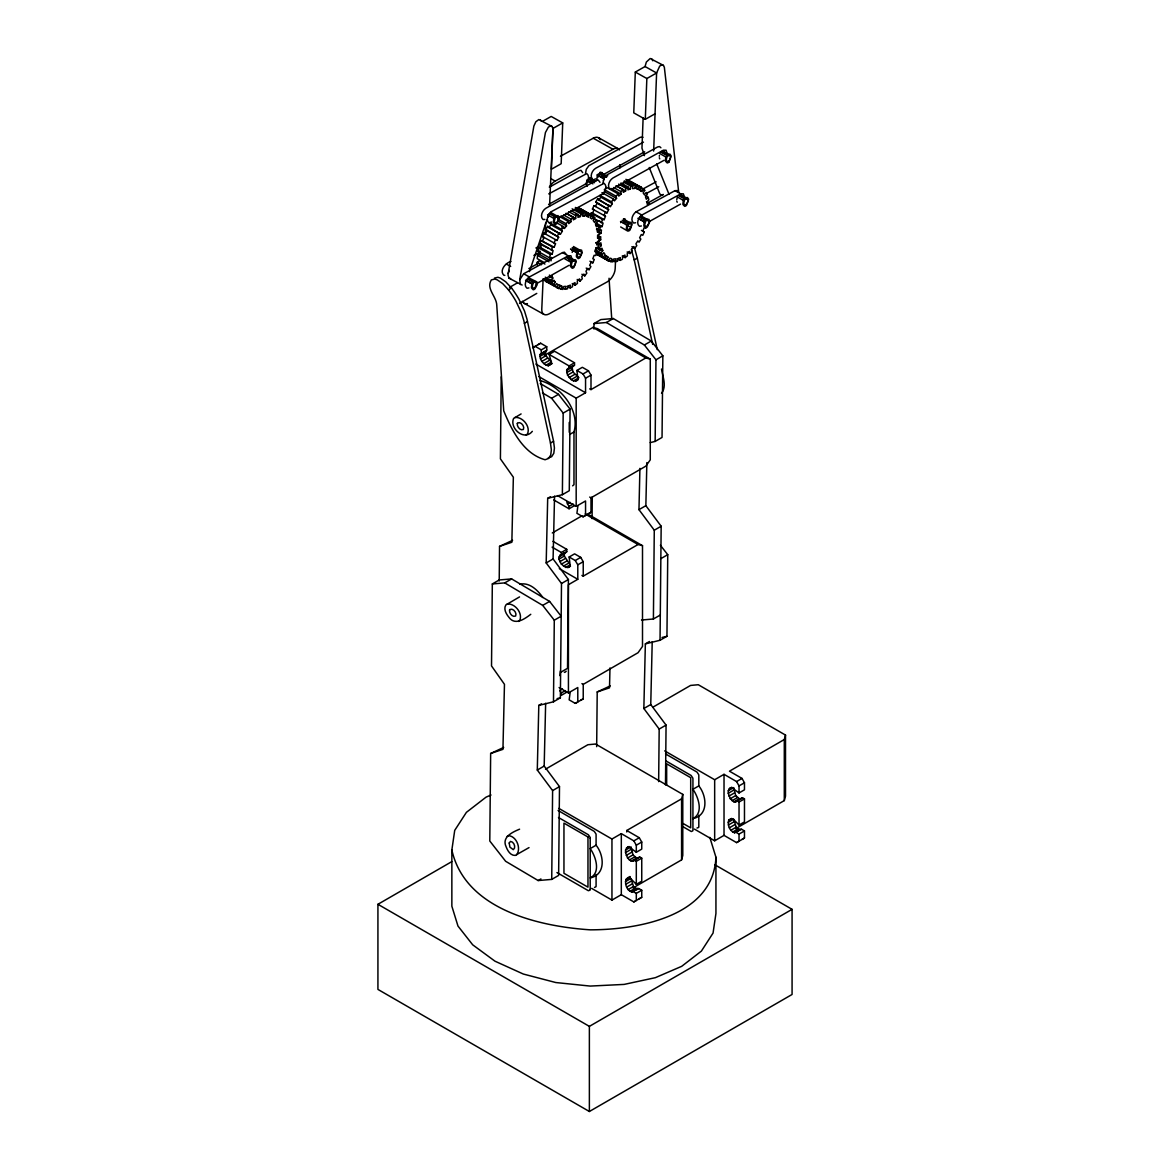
<?xml version="1.0" encoding="UTF-8"?>
<svg xmlns="http://www.w3.org/2000/svg" width="1170" height="1170" viewBox="0 0 1170 1170"><rect width="100%" height="100%" fill="white"/><g stroke="black" fill="none" stroke-linecap="round" stroke-linejoin="round"><path stroke-width="1.5" d="M585.468 173.803L586.258 169.372L588.861 165.701L640.312 137.27L643.017 137.299M602.784 183.5L604.305 177.635L607.201 174.754L657.628 146.952L659.544 146.586L660.904 147.771M503.7 747.425L490.654 753.48L489.791 841.011L505.63 861.281L538.156 880.542L551.728 879.401L558.631 875.409L559.494 786.606L544.182 766.057L545.644 703.228M551.728 879.401L552.606 790.598L537.293 770.035L538.8 705.408L553.483 701.795L554.288 620.188L561.176 616.21L549.607 601.409L511.641 578.916L499.21 579.969L492.321 583.947L491.517 665.935L504.46 684.318L502.939 749.341L490.654 753.48M499.21 581.022L499.546 546.375L512.592 540.335M501.213 376.857L500.409 458.845L513.352 477.214L511.846 542.251L499.546 546.375M553.483 701.795L560.371 697.817L561.498 583.494L546.185 562.931L547.692 498.318L550.456 496.723M547.692 498.318L562.375 494.691L563.179 413.083L551.611 398.283L542.5 392.886M554.551 496.124L553.088 558.953L568.401 579.516L567.523 668.319L560.635 672.297M540.277 383.511L558.5 394.305L570.082 409.105L569.278 490.713L562.375 494.691M592.064 518.617L592.283 496.738M593.936 329.033L593.994 323.563L600.883 319.585L613.314 318.532L651.28 341.011L662.849 355.826L662.044 437.434L655.156 441.412L650.257 442.611M596.027 242.629L598.923 244.237L598.718 241.239L600.678 239.777L600.707 236.632L597.577 238.344L597.621 235.199L599.566 233.737L599.376 230.739L596.481 229.115M596.671 746.665L597.212 691.953L610.257 685.898M641.526 620.012L653.401 619.003L654.279 530.215L638.966 509.652L639.917 468.366M655.156 441.412L655.96 359.804L644.377 345.004L606.411 322.51L593.994 323.563M658.651 781.619L659.178 729.071L643.851 708.508L645.357 643.88L649.496 641.496M645.357 643.88L660.041 640.268L661.167 526.222L645.855 505.674L646.864 462.589M665.481 784.894L666.066 725.093L650.754 704.53L652.216 641.701M660.041 640.268L666.944 636.29L667.748 554.682L660.377 545.264M639.288 898.779L641.745 897.288L641.745 890.238L638.893 888.586L631.815 892.096C626.915 890.487 624.487 884.154 626.009 879.431L628.875 877.822L630.762 878.67L636.304 884.33L641.745 881.185L641.745 858.166L639.697 856.981L632.911 861.178L631.171 861.149L627.559 858.019L625.54 852.594L625.57 850.02L627.69 847.08L629.445 847.168L636.304 852.257L641.745 849.113L641.745 842.064L639.288 837.735L626.754 830.495L626.754 831.987M638.352 858.034L636.612 858.005L632.985 854.875L631.01 846.875L625.57 850.02M742.014 839.475L744.471 837.983L744.471 830.934L741.604 829.281L734.526 832.791C729.641 831.183 727.213 824.835 728.734 820.126L731.601 818.517L733.488 819.366L739.03 825.025L744.471 821.881L744.471 798.861L742.409 797.677L735.637 801.874L733.897 801.845L730.27 798.715L728.266 793.289L728.296 790.715L730.416 787.776L732.171 787.863L739.03 792.953L744.471 789.808L744.471 782.759L742.014 778.43L729.466 771.191L784.295 739.528L785.509 735.082L698.285 684.728L690.578 685.43L652.992 707.133M741.078 798.73L739.323 798.7L735.711 795.571L733.736 787.571M609.979 667.953L609.511 687.828L597.212 691.953M570.141 692.494L569.161 699.85L575.26 703.375L577.79 702L577.79 687.507L568.43 692.918L559.099 687.536M577.892 505.937L576.912 513.308L583.026 516.818L585.556 515.443L585.556 500.965L576.181 506.376L557.52 495.597M562.726 122.909L561.176 163.712L551.406 169.24L552.957 128.437L562.726 122.909L551.187 116.444L542.807 121.183M678.702 192.231L664.341 67.246L663.419 65.374L650.184 58.5L646.352 62.039L645.065 66.529L635.31 72.057L633.76 112.861L645.299 119.325L655.054 113.797M643.12 117.98L641.964 148.151L644.436 155.639M645.299 119.325L646.849 78.522L656.604 72.993L659.704 66.105L661.723 64.964L663.419 65.374M653.65 151.062L656.604 72.993L645.065 66.529M543.143 278.752L541.769 309.319A11.086 6.172 -57.9 0 0 549.169 313.852L606.952 282.029A10.925 6.084 -57.9 0 0 615.171 268.881L615.566 259.901M545.191 233.81L545.673 223.017M549.564 206.198L552.957 128.378L552.064 126.477L538.829 119.574L535.845 121.753L533.871 126.067L507.97 274.892L508.935 278.124L522.156 285.041M619.72 168.202L619.881 164.604M566.221 671.214L564.876 672.384A3.598 2.077 60 0 1 564.32 672.223M549.549 260.076L539.458 254.416L537.513 255.352L537.249 258.628L544.459 262.665M567.274 286.299L570.17 287.922L570.39 285.144L568.137 285.919L567.538 288.829L565.344 289.283L562.463 287.659M565.973 213.306L573.183 217.342L573.344 219.887L575.64 218.468L575.859 215.689L578.155 214.578L577.936 217.357L580.188 216.582L580.788 213.671L582.982 213.218L582.382 216.128L584.503 216.026L585.439 213.101L587.457 213.335L586.506 216.26L588.408 216.83L589.665 213.993L578.126 207.529L591.435 214.885L590.163 217.722L591.771 218.951L593.307 216.318L581.768 209.854L583.201 211.39M598.762 237.568L599.025 234.292L600.971 233.356L601.453 229.978L599.581 230.358L596.7 228.75M599.523 237.408L599.274 240.684L597.329 241.62L596.846 244.983L598.704 244.618L598.002 248.04L596.144 248.42L595.237 251.872L596.949 252.077L595.822 255.513L594.111 255.323L592.81 258.731L594.302 259.491L592.81 262.84L591.318 262.065L589.665 265.312L590.894 266.614L589.095 269.7L586.199 268.091M617.248 258.775L620.129 260.398L620.349 257.605L618.096 258.394L617.511 261.305L615.318 261.744L612.422 260.135M615.932 185.781L623.157 189.818L623.317 192.363L625.614 190.944L625.833 188.165L628.129 187.054L627.91 189.833L630.162 189.057L630.747 186.147L632.941 185.694L632.356 188.604L634.462 188.502L635.412 185.577L637.431 185.796L636.48 188.736L638.381 189.291L639.639 186.469L641.394 187.361L640.136 190.198L641.745 191.412L643.281 188.794L631.727 182.33M527.187 279.045L533.374 282.511L532.482 285.553A4.329 2.413 -57.9 0 0 532.379 287.162L533.52 288.42L535.304 287.25L536.24 282.891L528.343 278.972L528.445 277.714L536.971 281.941L537.118 284.822L534.997 288.814A3.364 1.872 -57.9 0 1 533.169 289.765L531.487 288.01A6.099 3.393 -57.9 0 1 531.633 285.699L532.233 284.061L525.549 280.186M534.529 282.438L534.631 281.18M550.865 213.393L556.525 217.05L556.628 215.792L550.441 212.326M567.377 257.473L573.563 260.925L573.666 259.667L567.479 256.201M573.315 247.777L579.501 251.243L579.603 249.985L573.417 246.519M594.184 181.76L589.548 179.156L589.651 177.898L591.581 178.074L592.137 181.555M606.762 176.933L600.049 173.657L600.151 172.399L602.097 172.56L602.726 173.979M606.235 177.123L606.338 175.866L600.151 172.399M623.288 220.252L629.475 223.719L629.577 222.461L623.391 218.995M640.765 217.035L646.952 220.501L647.054 219.243L640.867 215.777M662.337 152.159L668.523 155.625L668.626 154.367L662.439 150.901L664.384 151.062M679.799 195.536L686 198.988L686.103 197.73L679.902 194.264M572.203 252.384L572.832 250.131M576.02 250.863L575.596 248.537M552.064 126.477L550.368 126.038L548.35 127.15L545.425 132.532L519.699 279.864L520.474 284.588M569.205 260.003L569.264 258.511M591.362 181.701L591.259 179.624L589.548 179.156M601.877 176.187L601.468 173.701M625.116 222.783L624.999 220.72M539.458 254.416L539.94 251.053L538.068 251.433L538.77 247.996L540.642 247.616L552.181 254.08L553.088 250.629L539.838 243.974L540.949 240.523L554.2 247.177L555.516 243.769L542.471 236.545L543.962 233.196L545.454 233.971L547.107 230.739L545.893 229.422L547.692 226.336L560.445 234.102L562.39 231.163L561.483 229.379L549.944 222.914L550.836 224.698L562.39 231.163M550.997 260.881L551.479 257.517L549.607 257.883L538.068 251.433M589.695 497.074L590.996 497.82L645.811 466.172L650.271 459.839L650.271 359.131L645.811 357.947L590.996 389.61L590.996 375.117L588.466 370.832L582.353 367.307L576.912 370.451L577.892 378.934L577.088 380.499L573.49 380.864L571.238 379.606L567.552 375.146L566.646 370.451L567.494 368.93L574.514 365.157L574.514 362.773L554.58 351.263L549.139 354.408L551.275 362.042L551.055 364.104L548.247 365.786C543.392 364.748 539.107 359.468 540.174 354.422L546.741 350.049L546.741 346.744L540.642 343.219L538.112 344.594M546.083 365.142L551.523 361.998L545.922 355.738L545.322 353.281L546.741 350.049M709.81 837.369L715.938 857.23L715.938 913.477L713.056 933.075L701.386 951.108L681.7 966.318L655.361 977.681L624.136 984.409L590.177 986.076L555.794 982.537L523.326 974.04L494.968 961.184L472.695 944.819L457.982 926.07L451.854 906.209L451.854 849.976L454.721 830.364L466.406 812.346L486.077 797.136L491.02 795M569.234 432.271L569.234 422.458M715.938 857.23C713.29 916.812 637.27 929.828 590.177 929.828C538.098 926.362 465.002 909.207 451.854 849.976M549.607 257.883L550.309 254.46L552.181 254.08M565.344 289.283L565.944 286.372L563.823 286.474L562.872 289.399L560.854 289.18L549.315 282.716M599.581 230.358L600.283 226.936L602.14 226.556L603.062 223.104L593.322 218.366M615.318 261.744L615.903 258.833L613.797 258.95L612.846 261.875L610.828 261.641L600.736 255.996M540.642 247.616L541.549 244.164L539.838 243.974M633.014 887.928L681.583 859.891L681.583 798.832L682.783 794.386L595.559 744.032L587.866 744.734L545.571 769.143M681.583 859.891L682.783 855.445L682.783 794.386M735.74 828.623L784.295 800.587L785.509 796.141L785.509 735.082M508.16 273.414L509.286 270.402M519.699 279.864L523.663 273.751L562.551 252.603L564.393 252.179L566.061 254.241M603.354 180.385L603.954 178.747L597.256 174.871L598.894 173.73L605.08 177.196L603.442 178.337M677.181 197.964L676.918 198.798A6.099 3.393 -57.9 0 0 676.772 199.617M551.377 250.424L552.489 246.987L554.2 247.177M560.854 289.18L561.805 286.24L558.924 284.632M601.351 222.9L602.462 219.448L604.173 219.653L605.475 216.245L592.444 209.006L593.936 205.671L595.428 206.432L597.08 203.2L595.852 201.898L597.665 198.798L610.418 206.564L612.349 203.638L611.457 201.84L599.917 195.375L600.81 197.174L612.349 203.638M610.828 261.641L611.778 258.716L609.877 258.146L608.619 260.983L606.864 260.091L608.122 257.254L606.513 256.025L604.992 258.658L596.334 253.817M529.44 271.645L546.916 219.872M542.661 240.713L543.962 237.305L542.471 236.545M602.462 219.448L590.923 212.984L592.634 213.189L593.936 209.781L592.444 209.006M587.91 181.145L587.501 182.271A4.329 2.413 -57.9 0 0 587.398 182.842M598.426 175.632L598.016 176.772A4.329 2.413 -57.9 0 0 597.914 177.343M638.484 218.658L645.328 222.475L644.919 223.616A4.329 2.413 -57.9 0 0 644.816 225.225C646.747 229.759 651.617 219.55 646.952 220.501M549.183 213.657L555.37 217.123L553.732 218.263L553.644 220.311A6.099 3.393 -57.9 0 0 553.483 222.622L555.165 224.377A3.364 1.872 -57.9 0 0 556.993 223.426L559.202 217.357L558.017 215.616L556.628 215.792M594.579 182.695L588.393 179.229L586.755 180.385L586.653 182.418A6.099 3.393 -57.9 0 0 586.506 184.743L587.281 186.22M597.256 174.871L597.168 176.919A6.099 3.393 -57.9 0 0 597.022 179.244L597.446 180.355M566.221 257.532L572.408 260.998L570.77 262.139L570.682 264.186A6.099 3.393 -57.9 0 0 570.536 266.511L572.218 268.266A3.364 1.872 -57.9 0 0 574.031 267.316L576.24 261.246L575.596 259.828L573.666 259.667M620.656 222.68L621.007 221.876M661.182 152.232L667.368 155.698L665.745 156.838L665.642 158.886A6.099 3.393 -57.9 0 0 665.496 161.211L667.178 162.952A3.364 1.872 -57.9 0 0 669.006 162.001M678.659 195.595L684.845 199.061L683.207 200.202L683.104 202.249A6.099 3.393 -57.9 0 0 682.958 204.574L684.64 206.329A3.364 1.872 -57.9 0 0 686.468 205.379L688.677 199.309L687.477 197.555L686.103 197.73M543.48 279.718L555.019 286.182L556.54 283.549L558.148 284.778L556.891 287.615L558.646 288.507L559.903 285.67L561.805 286.24M641.394 230.358L644.275 231.967L642.783 235.302L641.292 234.541L639.639 237.773L640.853 239.075L639.054 242.175L637.84 240.874L635.91 243.813L636.802 245.598L634.754 248.347L631.873 246.724M555.516 243.769L554.01 243.009L555.501 239.66L556.993 240.435L558.646 237.188L545.893 229.422M605.475 216.245L603.983 215.47L605.475 212.136L606.967 212.896L608.619 209.664L595.852 201.898M573.49 380.864L578.931 377.72L572.993 372.016L572.086 367.307L574.514 365.157M581.929 575.406L583.23 576.152L583.23 561.673L580.7 557.373L574.602 553.849L569.161 556.993L570.141 565.49L569.322 567.055L565.724 567.406L561.395 564.145L558.909 559.187L559.743 555.472L563.808 553.117M563.472 566.148L568.912 563.019L564.349 556.042L564.335 553.863L566.763 551.699L566.763 549.33L552.957 541.359M572.627 485.842L573.973 484.658L573.973 431.979C580.232 410.158 560.679 385.91 539.882 380.513M557.432 235.887L559.231 232.801M555.019 286.182L553.585 284.646L555.106 282.014L553.863 280.186L552.123 282.511L544.913 278.475M593.307 216.318L594.74 217.854L593.205 220.486L594.462 222.315L596.203 219.989L597.256 222.095L595.515 224.421L596.364 226.79L598.25 224.845L595.369 223.236M607.405 208.362L609.204 205.262M604.992 258.658L603.544 257.122L605.08 254.49L603.822 252.661L602.097 254.987L594.872 250.95M643.281 188.794L644.714 190.315L643.178 192.948L644.436 194.776L646.176 192.45L647.229 194.556L645.489 196.896L646.337 199.251L648.224 197.32L645.328 195.712M622.806 222.607L624.721 220.808L626.082 222.592M661.533 393.252C667.017 386.232 662.703 376.784 661.503 369.018M560.445 234.102L548.905 227.638L550.836 224.698M610.418 206.564L598.879 200.099L600.81 197.174M561.483 229.379L563.53 226.629L556.32 222.592M552.123 282.511L551.07 280.405L552.796 278.08L551.947 275.711L550.075 277.656L549.432 275.052M611.457 201.84L613.504 199.105L601.965 192.64M602.097 254.987L601.029 252.881L602.769 250.555L601.921 248.186L600.034 250.117L595.705 247.704M581.899 274.248L584.781 275.871L586.828 273.122L585.936 271.338L587.866 268.398L589.095 269.7M519.582 829.179C512.27 832.206 501.55 837.194 506.127 846.802C507.604 850.692 510.471 855.679 515.239 855.431L529.015 847.606M516.628 854.758C521.41 848.543 516.57 836.243 508.57 835.672L507.18 836.331M561.541 226.805L564.423 228.428L566.572 225.898L566.031 223.689L558.821 219.653M602.857 194.439L604.992 191.909L604.451 189.701L606.674 187.419L618.213 193.884L618.754 196.092L621.021 194.088L620.86 191.544L623.157 189.818M604.451 189.701L616.005 196.165L616.546 198.373L614.396 200.889L613.504 199.105M669.006 162.001L671.214 155.946L670.015 154.191L668.626 154.367M573.256 249.473L575.201 248.333M566.031 223.689L568.24 221.422L559.582 216.567M616.005 196.165L618.213 193.884M598.923 244.237L600.868 242.775L601.278 245.583L599.406 247.513L600.034 250.117M577.19 279.469L580.071 281.078L582.294 278.811L581.753 276.603L583.889 274.072L584.781 275.871M627.164 251.945L630.045 253.554L632.253 251.287L631.712 249.078L633.862 246.548L634.754 248.347M573.183 217.342L570.887 219.068L571.048 221.613L568.781 223.631L568.24 221.422M559.889 675.631L560.342 670.98M632.911 861.178L639.697 856.981M735.637 801.874L742.409 797.677M569.073 265.283L536.767 283.535M537.41 265.298L537.22 262.299L539.165 260.837L544.928 264.069M599.376 230.739L597.417 232.201L597.007 229.393L598.879 227.448L598.25 224.845M572.247 283.535L575.143 285.158L577.439 283.433L577.278 280.888L579.53 278.87L580.071 281.078M622.221 256.011L625.116 257.619L627.398 255.908L627.237 253.363L629.504 251.345L630.045 253.554M664.004 160.319L611.91 189.189L610.038 189.321C606.645 186.191 609.497 180.019 612.963 177.986L663.39 150.184L666.096 150.228L667.09 153.416M511.012 261.51C505.659 262.533 498.961 270.723 503.934 275.316L504.84 275.345M571.925 258.716L570.916 255.762L568.327 255.835L529.425 276.968C526.178 279.118 523.253 285.48 527.012 288.244L528.928 287.908M678.483 192.304L677.576 190.593L674.988 190.666L636.085 211.814C632.838 213.949 629.913 220.311 633.672 223.075L635.588 222.739M684.362 196.779L683.353 193.825L680.75 193.898L641.862 215.046C638.601 217.181 635.69 223.543 639.449 226.307L641.365 225.971M531.736 283.652L533.374 282.511M570.521 249.005L576.708 252.457L578.346 251.316L572.159 247.85M622.133 220.326L628.319 223.792L626.681 224.933L626.593 226.98A6.099 3.393 -57.9 0 0 626.447 229.305L628.129 231.046A3.364 1.872 -57.9 0 0 629.943 230.095L632.151 224.04L630.966 222.285L629.577 222.461M637.972 218.249L644.158 221.715L645.796 220.574L639.61 217.108M521.103 413.931L513.645 418.377C509.14 427.971 524.189 441.631 532.335 431.32M526.149 434.904L527.407 434.026C530.917 426.816 522.683 416.476 514.902 417.5M519.538 596.905L505.879 604.919C503.275 608.927 506.157 613.914 508.789 617.131C514.815 625.891 524.496 619.106 530.77 614.294M518.383 621.446L519.641 620.583C523.151 613.358 514.917 603.033 507.136 604.056M595.618 178.849L593.614 179.756M551.67 222.007L548.788 222.783C545.395 219.653 548.247 213.481 551.713 211.448L604.056 183.28C608.02 186.191 604.758 193.474 600.722 194.922L558.002 218.512M591.64 888.366L611.954 900.096L621.314 894.684L633.847 901.924L636.304 900.417L636.304 893.383L641.745 890.238M694.366 829.062L714.665 840.791L724.025 835.38L736.573 842.619L739.03 841.113L739.03 834.078L744.471 830.934M509.506 287.425L517.359 282.891M508.467 289.809L510.442 292.5A58.09 33.535 60 0 1 515.882 301.099L521.44 312.814L523.897 320.902L550.47 443.035L551.348 449.85L550.704 455.101L548.569 458.464L545.088 459.751C523.399 453.784 511.699 430.209 503.729 410.846L496.767 305.282C496.563 296.361 485.725 288.712 491.356 279.893L494.851 279.06L497.206 279.835L502.661 283.593L508.467 289.809L511.553 288.025L513.528 290.73A58.09 33.535 60 0 1 518.968 299.315L524.511 311.044L526.983 319.132L553.556 441.251L554.434 448.066L553.79 453.316L551.655 456.695L548.174 457.967M519.495 303.381L536.767 293.407M524.35 323.344L527.436 321.56M652.67 344.389L634.228 259.916L637.299 258.131L634.389 247.601M540.642 343.219L532.672 347.739L535.202 346.364L541.3 349.888L546.741 346.744M540.174 354.422L545.615 351.278M539.882 356.426L545.322 353.281M544.386 355.461L592.941 327.424L597.402 328.609L650.271 359.131M540.481 358.883L545.922 355.738M606.411 322.51L613.314 318.532M541.871 361.398L547.311 358.269M543.831 363.607L549.271 360.462M548.247 365.786L552.328 363.417M549.139 354.408L569.073 365.917L574.514 362.773M567.494 368.93L572.934 365.786M566.646 370.451L572.086 367.307M566.675 372.645L572.101 369.501M567.552 375.146L572.993 372.016M569.161 377.603L574.602 374.459M571.238 379.606L576.678 376.462M576.912 370.451L583.026 373.961L588.466 370.832M575.538 381.171L578.258 379.606M538.858 376.608L576.181 398.151L585.556 392.754L585.556 378.261L590.996 375.117M551.611 398.283L558.5 394.305M644.377 345.004L651.28 341.011M563.179 413.083L570.082 409.105M655.96 359.804L662.849 355.826M550.47 443.035L553.556 441.251M569.571 434.523L573.973 431.979M574.514 505.63L569.073 508.774L569.073 506.391L567.494 503.934L570.214 502.369M569.073 506.391L573.154 504.036M552.284 532.964L582.046 515.78M583.026 516.818L590.996 512.314L590.996 497.82M492.321 583.947L504.738 582.894L511.641 578.916M552.123 547.15L561.322 552.474L566.763 549.33M546.185 562.931L553.088 558.953M638.966 509.652L645.855 505.674M559.743 555.472L566.763 551.699M558.894 557.008L564.335 553.863M558.909 559.187L564.349 556.042M559.786 561.702L565.227 558.558M561.395 564.145L566.836 561M569.161 556.993L575.26 560.518L580.7 557.373M565.724 567.406L569.805 565.052M567.772 567.728L570.492 566.148M568.43 692.918L568.43 584.707L577.79 579.296L577.79 564.817L583.23 561.673M561.498 583.494L568.401 579.516M654.279 530.215L661.167 526.222M583.23 576.152L638.059 544.503L642.505 545.688L642.505 646.396L638.059 652.714L583.23 684.377L581.929 683.616M504.738 582.894L542.704 605.387L549.607 601.409M660.845 558.66L667.748 554.682M653.401 619.003L660.289 615.025M562.448 688.925L559.743 690.49L561.322 692.947L561.322 695.331L566.763 692.187M538.8 705.408L541.549 703.813M561.322 692.947L565.403 690.592M575.26 703.375L583.23 698.856L583.23 684.377M537.293 770.035L544.182 766.057M643.851 708.508L650.754 704.53M552.606 790.598L559.494 786.606M659.178 729.071L666.066 725.093M714.753 864.703L792.075 909.339L792.075 994.471L589.373 1111.5L377.925 989.41L377.925 904.293L451.766 861.646M596.086 845.208L590.207 848.601C595.735 856.396 601.087 872.513 590.207 877.924C606.075 874.619 604.144 855.182 596.086 845.208L596.086 834.941A3.598 2.077 60 0 0 595.954 833.903L594.258 831.373L558.075 810.488M698.812 785.904L692.933 789.297C698.461 797.092 703.813 813.208 692.933 818.62C708.801 815.314 706.87 795.863 698.812 785.904L698.812 775.637A3.598 2.077 60 0 0 698.665 774.598L696.984 772.068L665.511 753.904M538.156 880.542L540.92 878.948M558.836 808.382L611.954 839.036L621.314 833.625L633.847 840.879L636.304 845.208L636.304 852.257M626.754 830.495L681.583 798.832M664.692 750.877L714.665 779.732L724.025 774.321L736.573 781.575L739.03 785.904L739.03 792.953M633.847 840.879L639.288 837.735M736.573 781.575L742.014 778.43M626.33 848.089L629.05 846.51M729.056 788.785L731.762 787.205M728.296 790.715L732.376 788.361M636.304 845.208L641.745 842.064M739.03 785.904L744.471 782.759M625.54 852.594L630.981 849.449M728.266 793.289L733.707 790.145M626.242 855.402L631.668 852.257M728.954 796.097L734.394 792.953M627.559 858.019L632.985 854.875M730.27 798.715L735.711 795.571M629.284 860.038L634.725 856.893M732.01 800.733L737.451 797.589M631.171 861.149L636.612 858.005M733.897 801.845L739.323 798.7M634.257 860.125L636.304 861.31L641.745 858.166M736.968 800.821L739.03 802.006L744.471 798.861M627.208 878.1L629.928 876.52M626.009 879.431L630.089 877.076M728.734 820.126L731.455 818.547M625.482 881.61L630.922 878.48L633.54 886.465L635.368 888.206L638.893 888.586M728.208 822.305L733.634 819.175L736.266 827.161L738.094 828.901L741.604 829.281M625.687 884.33L631.127 881.185M728.413 825.025L733.853 821.881M626.623 887.138L632.063 883.994M729.334 827.833L734.775 824.689M628.115 889.595L633.54 886.465M730.826 830.29L736.266 827.161M629.928 891.35L635.368 888.206M732.654 832.045L738.094 828.901M631.815 892.096L637.255 888.951M734.526 832.791L739.966 829.647M633.847 901.924L641.745 897.288M736.573 842.619L744.471 837.983M377.925 904.293L589.373 1026.368L792.075 909.339M528.855 268.588L538.259 263.338M647.566 203.156L663.229 194.41M649.204 221.598L680.545 204.106M548.598 204.458L583.406 185.226C587.457 183.778 590.704 176.494 586.755 173.584L548.745 193.898M603.53 174.491L644.67 151.764M560.445 156.283L593.234 138.221A11.086 6.172 -57.9 0 1 600.195 139.713M549.549 186.732A10.925 6.084 -57.9 0 1 555.194 181.101L612.963 149.277A11.086 6.172 -57.9 0 1 619.53 149.979M549.344 187.185L579.048 170.732L580.978 170.352L582.675 172.633M643.471 142.126L595.647 168.29C592.181 170.323 589.329 176.494 592.722 179.624M643.675 188.575L656.121 181.818M535.904 247.981L542.134 244.603M646.323 193.503L658.783 186.732M533.9 255.44L540.116 252.062M588.466 513.688L590.996 512.314M580.7 700.23L583.23 698.856M494.427 278.109L497.937 277.29L500.277 278.05L505.732 281.809L511.553 288.025M620.129 260.398L622.425 259.287L622.645 256.508L624.941 255.075L625.116 257.619M570.17 287.922L572.452 286.811L572.671 284.032L574.982 282.613L575.143 285.158M663.127 194.746L661.211 195.112L659.851 193.942L649.233 167.485M668.523 155.625C673.189 154.689 668.333 164.882 666.388 160.349A4.329 2.413 -57.9 0 1 666.49 158.74L667.368 155.698M556.525 217.05C561.176 216.099 556.32 226.307 554.39 221.773A4.329 2.413 -57.9 0 1 554.492 220.165L555.37 217.123M686 198.988C690.651 198.052 685.795 208.26 683.85 203.712A4.329 2.413 -57.9 0 1 683.953 202.103L684.845 199.061M629.475 223.719C634.125 222.783 629.27 232.976 627.339 228.442A4.329 2.413 -57.9 0 1 627.442 226.834L628.319 223.792M579.501 251.243C584.152 250.307 579.296 260.515 577.366 255.967A4.329 2.413 -57.9 0 1 577.468 254.358L578.346 251.316M573.563 260.925C578.214 259.989 573.359 270.197 571.428 265.648A4.329 2.413 -57.9 0 1 571.53 264.04L572.408 260.998M606.338 175.866L607.727 175.69M647.054 219.243L648.999 219.404L649.686 221.803L647.434 226.878A3.364 1.872 -57.9 0 1 645.606 227.828L643.924 226.073A6.099 3.393 -57.9 0 1 644.07 223.762L644.158 221.715M579.603 249.985L581.548 250.146L582.236 252.544L579.969 257.619A3.364 1.872 -57.9 0 1 578.155 258.57L576.474 256.83A6.099 3.393 -57.9 0 1 576.62 254.504L576.708 252.457M544.884 219.419L543.012 219.55C539.619 216.421 542.471 210.249 545.937 208.216L596.364 180.414L598.294 180.048L599.991 182.315M662.044 637.489L666.944 636.29M557.11 698.622L560.371 697.817M519.846 584.225C529.498 582.016 537.776 590.265 542.851 597.504M510.617 278.577L508.935 278.124M624.122 218.761L625.321 219.156M645.796 227.989L644.085 227.799L642.783 231.207L644.275 231.967M586.667 514.376L589.636 515.151L642.505 545.688M594.492 887.445L595.954 886.743A3.598 2.077 60 0 0 596.086 885.865L596.086 874.531M696.984 828.024L698.665 827.439A3.598 2.077 60 0 0 698.812 826.561L698.812 815.227M589.665 213.993L591.435 214.885M547.107 282.043L545.352 281.151L558.646 288.507M635.31 72.057L646.849 78.522M659.558 153.372L666.242 157.248M598.63 137.767L618.374 148.824M593.234 138.221L612.963 149.277M674.988 190.666L680.75 193.898M677.02 196.75L683.704 200.611M628.1 180.004L641.394 187.361M625.891 179.332L637.431 185.796M633.16 183.851L636.056 185.474M638.937 187.083L644.714 190.315M626.754 180.721L635.412 185.577M624.297 180.853L632.941 185.694M635.5 187.683L638.381 189.291M638.864 189.803L641.745 191.412M623.537 182.11L630.747 186.147M620.904 183.017L628.129 187.054M622.937 185.021L630.162 189.057M618.623 184.114L625.833 188.165M646.454 201.591L649.335 203.214L647.39 204.677L646.981 201.854L648.853 199.924L648.224 197.32M597.768 175.281L603.954 178.747M616.956 186.088L625.614 190.944M613.636 187.507L620.86 191.544M610.915 188.428L621.021 194.088M589.651 177.898L595.837 181.365M586.755 180.385L592.941 183.836M587.252 180.78L591.903 183.383M604.992 191.909L616.546 198.373M636.085 211.814L641.862 215.046M597.08 203.2L608.619 209.664M550.631 178.542L555.194 181.101M593.936 205.671L606.967 212.896M620.495 221.466L629.899 226.951M627.208 230.782L620.67 226.951M592.634 213.189L604.173 219.653M577.366 207.675L587.457 213.335M586.082 212.998L594.74 217.854M575.347 207.441L585.439 213.101M598.733 220.677L601.614 222.285M575.757 209.181L582.982 213.218M585.526 215.207L588.408 216.83M572.13 208.83L580.788 213.671M581.607 214.417L584.503 216.026M596.378 223.324L602.14 226.556M570.945 210.541L578.155 214.578M595.954 224.508L600.283 226.936M575.859 214.154L580.188 216.582M568.649 211.653L575.859 215.689M566.997 213.627L575.64 218.468M598.075 231.733L600.971 233.356M563.677 215.031L570.887 219.068M560.957 215.967L571.048 221.613M597.782 238.168L600.678 239.777M547.545 214.797L554.229 218.673M557.914 221.057L566.572 225.898M598.396 243.974L601.278 245.583M595.822 242.994L598.704 244.618M597.007 247.323L602.769 250.555M595.267 249.649L601.029 252.881M605.241 255.63L608.122 257.254M596.334 253.086L603.544 257.122M596.759 254.431L608.619 260.983M547.107 230.739L558.646 237.188M543.962 233.196L556.993 240.435M571.033 249.4L579.925 254.475M589.929 261.217L592.81 262.84M540.949 240.523L552.489 246.987M562.551 252.603L568.327 255.835M541.549 244.164L548.759 248.201M564.583 258.687L571.282 262.548M538.77 247.996L550.309 254.46M537.513 255.352L549.052 261.817M537.22 262.299L541.534 264.727M549.915 276.471L552.796 278.08M552.225 280.405L555.106 282.014M545.293 277.173L551.07 280.405M543.48 279.001L553.585 284.646M506.347 264.054L510.676 266.467M523.663 273.751L529.425 276.968M526.047 280.595L532.233 284.061M524.028 303.264L543.772 314.306M645.328 222.475L645.796 220.574M549.256 215.865L548.291 216.699A4.329 2.413 -57.9 0 0 548.189 217.269M592.941 327.424L645.811 357.947M589.695 388.864L590.996 389.61M535.802 364.031L585.556 392.754M585.175 513.981L638.059 544.503M553.746 499.926L569.073 508.774M559.304 568.62L577.79 579.296M665.935 760.924L691.104 775.461L692.786 777.991A3.598 2.077 60 0 1 692.933 779.03L692.933 829.954A3.598 2.077 60 0 1 692.786 830.832L691.338 831.534L683.236 826.868M736.164 832.426L739.03 834.078M683.178 823.534L690.695 827.863L690.695 777.684L666.666 763.82L666.666 785.319M558.485 817.508L588.378 834.766L590.075 837.296A3.598 2.077 60 0 1 590.207 838.334M633.453 891.73L636.304 893.383M556.92 872.557L588.378 890.721L590.075 890.136A3.598 2.077 60 0 0 590.207 889.258M597.665 198.798L598.879 200.099M547.692 226.336L548.905 227.638M542.704 605.387L554.288 620.188M651.88 58.924L652.802 60.782M540.525 120.013L541.081 120.802M583.026 373.961L585.556 378.261M575.26 560.518L577.79 564.817M659.734 158.857L659.31 157.745M677.196 202.234L676.772 201.108M563.53 226.629L564.423 228.428M656.662 163.8L668.991 194.235M631.303 249.386L634.228 259.916M566.646 501.433L567.494 503.934M637.299 258.131L657.277 349.654M609.043 278.255L611.691 318.284M784.295 739.528L784.295 800.587M739.03 802.006L739.03 825.025M724.025 774.321L724.025 835.38M714.665 779.732L714.665 840.791M636.304 861.31L636.304 884.33M621.314 833.625L621.314 894.684M611.954 839.036L611.954 900.096M590.207 838.334L590.207 889.258M589.373 1026.368L589.373 1111.5M576.181 398.151L576.181 506.376M569.073 365.917L569.073 368.301M561.322 552.474L561.322 554.843M541.3 349.888L541.3 353.194M527.421 303.615A11.086 6.172 -57.9 0 1 522.463 301.319M659.31 156.254A6.099 3.393 -57.9 0 1 659.456 155.42M509.213 843L509.93 847.124L513.294 849.669C516.379 847.709 513.937 841.552 510.515 841.42L509.213 843M517.316 423.511C516.76 426.538 520.255 431.072 523.399 429.478C524.994 426.436 520.884 421.259 517.652 422.926L517.316 423.511M509.55 610.067C508.994 613.095 512.489 617.628 515.634 616.02C517.228 612.992 513.133 607.8 509.886 609.482L509.55 610.067M587.969 836.989L563.955 823.124L563.955 873.303L587.969 887.167L587.969 836.989"/></g></svg>
